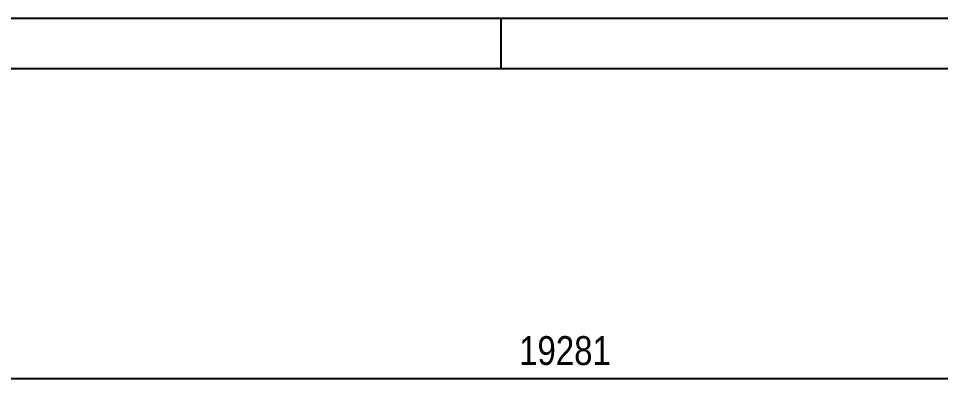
# Model space of a CAD drawing. Header units: millimetres. Extents: x -832 to 357, y -842 to -1.
# Drawn here: x 99.3 to 191, y -36.4 to -0.6 of the extents above; entities that cross this region are included whole.
import ezdxf

# ---------------------------------------------------------------- set-up
doc = ezdxf.new("R2010")
doc.units = ezdxf.units.MM
doc.styles.add('Arial Narrow', font='ARIALN.TTF', dxfattribs={"height": 0.2})

# ---------------------------------------------------------------- blocks, each defined once
blk = doc.blocks.new('Unknown-570388851-1132')
at = {"color": 5, "linetype": 'Continuous'}
for p, q in [((357.288, -0.603), (-831.712, -0.603)), ((147.288, -5.603), (147.288, -0.603)), ((352.288, -5.603), (-826.712, -5.603))]:
    blk.add_line(p, q, dxfattribs=at)
blk = doc.blocks.new('StraightDimension-570388851-11379 - 10391')
at = {"color": 7, "linetype": 'Continuous'}
blk.add_line((-20.791, -36.388), (328.104, -36.388), dxfattribs=at)
at = {"color": 0}
blk.add_wipeout([(158.827, -35.638), (158.827, -31.438), (148.486, -31.438), (148.486, -35.638)], dxfattribs=at)
at = {"color": 3, "style": 'Arial Narrow'}
blk.add_text('19281', height=2.8633, dxfattribs=at).set_placement((149.086, -35.038))

msp = doc.modelspace()

# ---------------------------------------------------------------- block references
msp.add_blockref('Unknown-570388851-1132', (0, 0))

# ---------------------------------------------------------------- next in the draw order: block references
msp.add_blockref('StraightDimension-570388851-11379 - 10391', (0, 0))

doc.saveas('drawing.dxf')
